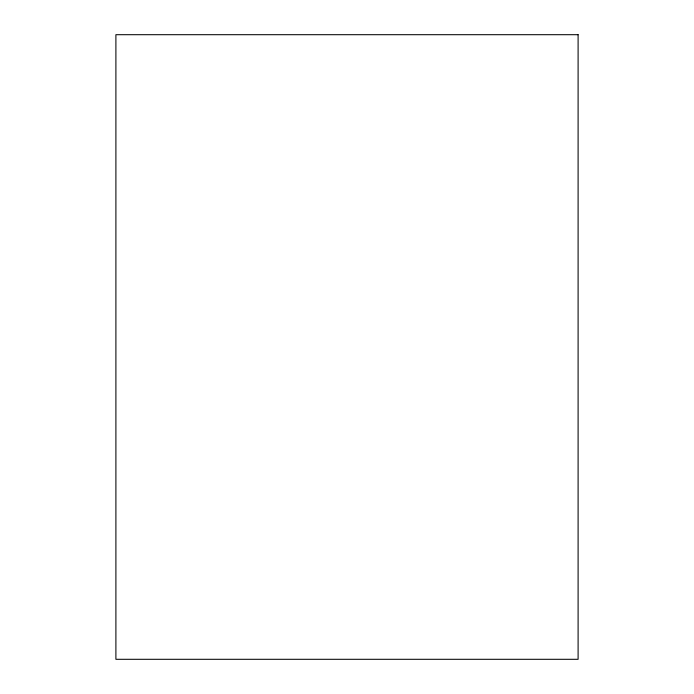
<?xml version="1.0" encoding="UTF-8"?>
<svg xmlns="http://www.w3.org/2000/svg" width="694" height="694" viewBox="0 0 694 694"><rect width="100%" height="100%" fill="white"/><g stroke="black" fill="none" stroke-linecap="round" stroke-linejoin="round"><path stroke-width="1.04" d="M578.102 34.7L115.898 34.7L115.898 659.3L578.102 659.3L578.102 34.7"/></g></svg>
